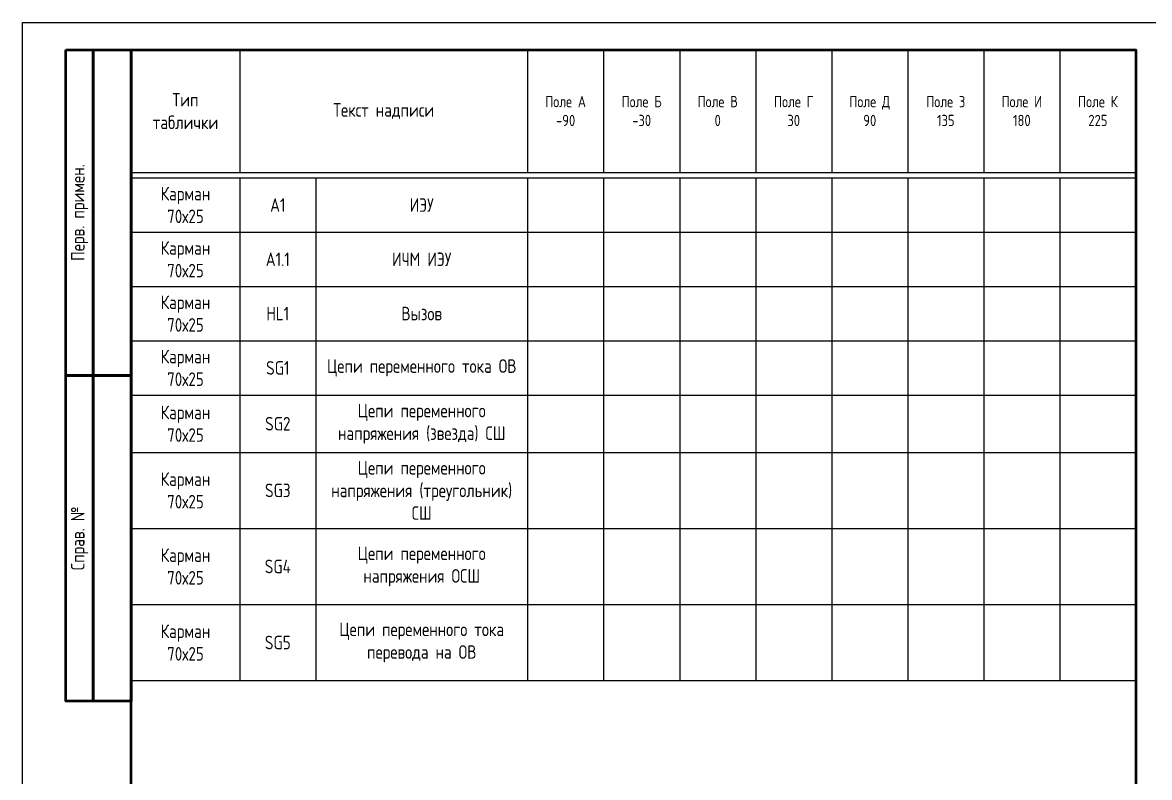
# Model space of a CAD drawing. Header units: millimetres. Extents: x -936 to 3453, y -90 to 618.
# Drawn here: x -630 to -422.5, y 158 to 297 of the extents above; entities that cross this region are included whole.
import ezdxf

# ---------------------------------------------------------------- set-up
doc = ezdxf.new("R2010")
doc.units = ezdxf.units.MM
doc.styles.add('Gost_type_A', font='GOST_A.TTF')

# ---------------------------------------------------------------- blocks, each defined once
blk = doc.blocks.new('Штамп левый верхний')
at = {"lineweight": 50}
for points in [[(-12, 0), (-7, 0), (-7, -60), (-12, -60)], [(-7, 0), (0, 0), (0, -60), (-7, -60)], [(-12, -60), (-7, -60), (-7, -120), (-12, -120)], [(-7, -60), (0, -60), (0, -120), (-7, -120)]]:
    blk.add_lwpolyline(points, close=True, dxfattribs=at)
at = {"char_height": 2.5, "width": 60, "attachment_point": 5, "rotation": 90, "style": 'Gost_type_A'}
for s, insert in [('Перв. примен.', (-9.5, -30)), ('Справ. №', (-9.5, -90))]:
    blk.add_mtext(s, dxfattribs=dict(at, insert=insert))
blk = doc.blocks.new('Формат_А4')
blk.add_lwpolyline([(0, 297), (0, 0), (-210, 0), (-210, 297)], close=True)
at = {"lineweight": 50}
blk.add_lwpolyline([(-190, 292), (-5, 292), (-5, 5), (-190, 5)], close=True, dxfattribs=at)
blk = doc.blocks.new('*T15')
at = {"color": 0, "linetype": 'ByBlock', "lineweight": -2, "transparency": 16777216}
for p, q in [((0, 0), (185, 0)), ((0, 0), (0, -116.2)), ((20, 0), (20, -22.61)), ((73, 0), (73, -22.61)), ((87, 0), (87, -22.61)), ((101, 0), (101, -22.61)), ((115, 0), (115, -22.61)), ((129, 0), (129, -22.61)), ((143, 0), (143, -22.61)), ((157, 0), (157, -22.61)), ((171, 0), (171, -22.61)), ((185, 0), (185, -116.2)), ((0, -22.61), (185, -22.61)), ((0, -23.61), (185, -23.61)), ((20, -23.61), (20, -116.2)), ((34, -23.61), (34, -116.2)), ((73, -23.61), (73, -116.2)), ((87, -23.61), (87, -116.2)), ((101, -23.61), (101, -116.2)), ((115, -23.61), (115, -116.2)), ((129, -23.61), (129, -116.2)), ((143, -23.61), (143, -116.2)), ((157, -23.61), (157, -116.2)), ((171, -23.61), (171, -116.2)), ((0, -33.61), (185, -33.61)), ((0, -43.61), (185, -43.61)), ((0, -53.61), (185, -53.61)), ((0, -63.61), (185, -63.61)), ((0, -74.17), (185, -74.17)), ((0, -88.18), (185, -88.18)), ((0, -102.19), (185, -102.19)), ((0, -116.2), (185, -116.2))]:
    blk.add_line(p, q, dxfattribs=at)
at = {"color": 0, "transparency": 16777216, "char_height": 2.5, "attachment_point": 5, "style": 'Gost_type_A'}
for s, insert, width in [('Тип таблички', (10, -11.3), 17), ('Текст надписи', (46.5, -11.3), 50), ('{\\H0.83333x;\\C256;Поле А \\P-90}', (80, -11.3), 11), ('{\\H0.83333x;\\C256;Поле Б\\P-30}', (94, -11.3), 11), ('{\\H0.83333x;\\C256;Поле В\\P0}', (108, -11.3), 11), ('{\\H0.83333x;\\C256;Поле Г\\P30}', (122, -11.3), 11), ('{\\H0.83333x;\\C256;Поле Д\\P90}', (136, -11.3), 11), ('{\\H0.83333x;\\C256;Поле З\\P135}', (150, -11.3), 11), ('{\\H0.83333x;\\C256;Поле И\\P180}', (164, -11.3), 11), ('{\\H0.83333x;\\C256;Поле К\\P225}', (178, -11.3), 11), ('Карман\\P70х25', (10, -28.61), 17), ('A1', (27, -28.61), 11), ('ИЭУ', (53.5, -28.61), 36), ('Карман\\P70х25', (10, -38.61), 17), ('ИЧМ ИЭУ', (53.5, -38.61), 36), ('A1.1', (27, -38.61), 11), ('Карман\\P70х25', (10, -48.61), 17), ('HL1', (27, -48.61), 11), ('Вызов', (53.5, -48.61), 36), ('Карман\\P70х25', (10, -58.61), 17), ('SG1', (27, -58.61), 11), ('Цепи переменного тока ОВ ', (53.5, -58.61), 36), ('Карман\\P70х25', (10, -68.89), 17), ('{\\C256;Цепи переменного \\Pнапряжения (звезда) СШ}', (53.5, -68.89), 36), ('SG2', (27, -68.89), 11), ('{\\C256;Цепи переменного \\Pнапряжения (треугольник) СШ}', (53.5, -81.17), 36), ('Карман\\P70х25', (10, -81.17), 17), ('SG3', (27, -81.17), 11), ('Карман\\P70х25', (10, -95.18), 17), ('{\\C256;Цепи переменного \\Pнапряжения ОСШ}', (53.5, -95.18), 36), ('SG4', (27, -95.18), 11), ('{\\C256;Цепи переменного тока перевода на ОВ}', (53.5, -109.19), 36), ('Карман\\P70х25', (10, -109.19), 17), ('SG5', (27, -109.19), 11)]:
    blk.add_mtext(s, dxfattribs=dict(at, insert=insert, width=width))

msp = doc.modelspace()

# ---------------------------------------------------------------- block references
at = {"color": 1}
for name, p in [('Формат_А4', (-420, 0)), ('Штамп левый верхний', (-610, 292))]:
    msp.add_blockref(name, p, dxfattribs=at)
msp.add_blockref('*T15', (-610, 292))

doc.saveas('drawing.dxf')
